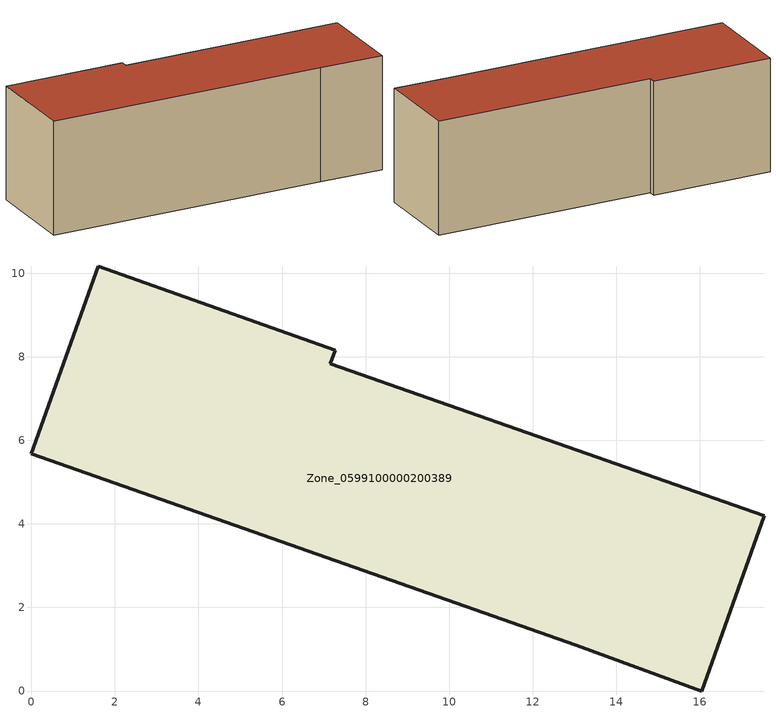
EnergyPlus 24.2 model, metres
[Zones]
Zone_0599100000200389
 floor ground (C_G): 13.04,1.09 0,5.67 1.6,10.17 7.27,8.15 7.16,7.83 17.54,4.2 16.05,0 z0.57
 wall outside (C_F): 7.27,8.15 1.6,10.17 0,5.67 13.04,1.09 16.05,0 17.54,4.2 7.16,7.83 7.27,8.15 z0.57:6.24
 roof outside (C_R): 17.54,4.2 7.16,7.83 7.27,8.15 1.6,10.17 0,5.67 13.04,1.09 16.05,0 z6.24
[BUILDING]
Pand.0599100000200389: North Axis=0; Terrain=City; Loads Convergence Tolerance Value=0.04; Temperature Convergence Tolerance Value=0.4; Solar Distribution=FullExterior; Maximum Number of Warmup Days=25; Minimum Number of Warmup Days=1
[Site:Location]
Rotterdam.The.Hague.AP_ZH_NLD Design_Conditions: Latitude=51.96; Longitude=4.45; Time Zone=1; Elevation=-4.5
[SITE:GROUNDTEMPERATURE:BUILDINGSURFACE]
18, 18, 18, 18, 18, 18, 18, 18, 18, 18, 18, 18
[MATERIAL] Thermal Absorptance=0.9; Solar Absorptance=0.7; Visible Absorptance=0.7
Name | Roughness | Thickness | Conductivity | Density | Specific Heat
G.TI.1965-1974 | MediumSmooth | 0.15 | 0.882353 | 540 | 1210
F.TI.1965-1974 | Rough | 0.3 | 0.697674 | 1920 | 840
R.TI.1965-1974 | MediumRough | 0.2 | 0.232558 | 1500 | 1000
[CONSTRUCTION]
C_G: G.TI.1965-1974
C_F: F.TI.1965-1974
C_R: R.TI.1965-1974
[ZONE]
Zone_0599100000200389: Type=1; Multiplier=1; Ceiling Height=Autocalculate; Volume=Autocalculate; Floor Area=autocalculate; Part of Total Floor Area=Yes
[ZONEINFILTRATION:DESIGNFLOWRATE]
Infil_Zone_0599100000200389: Zone or ZoneList or Space or SpaceList=Zone_0599100000200389; Schedule=AlwaysOn; Design Flow Rate Calculation Method=Flow/Area; Flow Rate per Floor Area=0.003; Constant Term Coefficient=1; Temperature Term Coefficient=0; Velocity Term Coefficient=0; Velocity Squared Term Coefficient=0
[HVACTEMPLATE:ZONE:IDEALLOADSAIRSYSTEM]
Zone_0599100000200389: Maximum Heating Supply Air Temperature=50; Minimum Cooling Supply Air Temperature=13; Maximum Heating Supply Air Humidity Ratio=0.0156; Minimum Cooling Supply Air Humidity Ratio=0.0077; Heating Limit=NoLimit; Cooling Limit=NoLimit; Dehumidification Control Type=ConstantSensibleHeatRatio; Cooling Sensible Heat Ratio=0.7; Dehumidification Setpoint=60; Humidification Control Type=None; Humidification Setpoint=30; Outdoor Air Method=None; Outdoor Air Flow Rate per Person=0.00944; Outdoor Air Flow Rate per Zone Floor Area=0; Outdoor Air Flow Rate per Zone=0; Demand Controlled Ventilation Type=None; Outdoor Air Economizer Type=NoEconomizer; Heat Recovery Type=None; Sensible Heat Recovery Effectiveness=0.7; Latent Heat Recovery Effectiveness=0.65
[ZONECONTROL:THERMOSTAT]
ThermostatControl_Zone_0599100000200389: Zone or ZoneList=Zone_0599100000200389; Control Type Schedule=DualSetpointControlType; Control 1=Thermostat_Zone_0599100000200389; Temperature Difference Between Cutout And Setpoint=0
[THERMOSTATSETPOINT:DUALSETPOINT]
Thermostat_Zone_0599100000200389: Heating Setpoint Temperature Schedule=HeatingSetpoint_Zone_0599100000200389; Cooling Setpoint Temperature Schedule=CoolingSetpoint_Zone_0599100000200389
[SCHEDULE:COMPACT]
HeatingSetpoint_Zone_0599100000200389: Through: 12/31, For: AllDays, Until: 24:00, 21
CoolingSetpoint_Zone_0599100000200389: Through: 12/31, For: AllDays, Until: 24:00, 24
DualSetpointControlType: Through: 12/31, For: AllDays, Until: 24:00, 4
AlwaysOn: Through: 12/31, For: AllDays, Until: 24:00, 1
